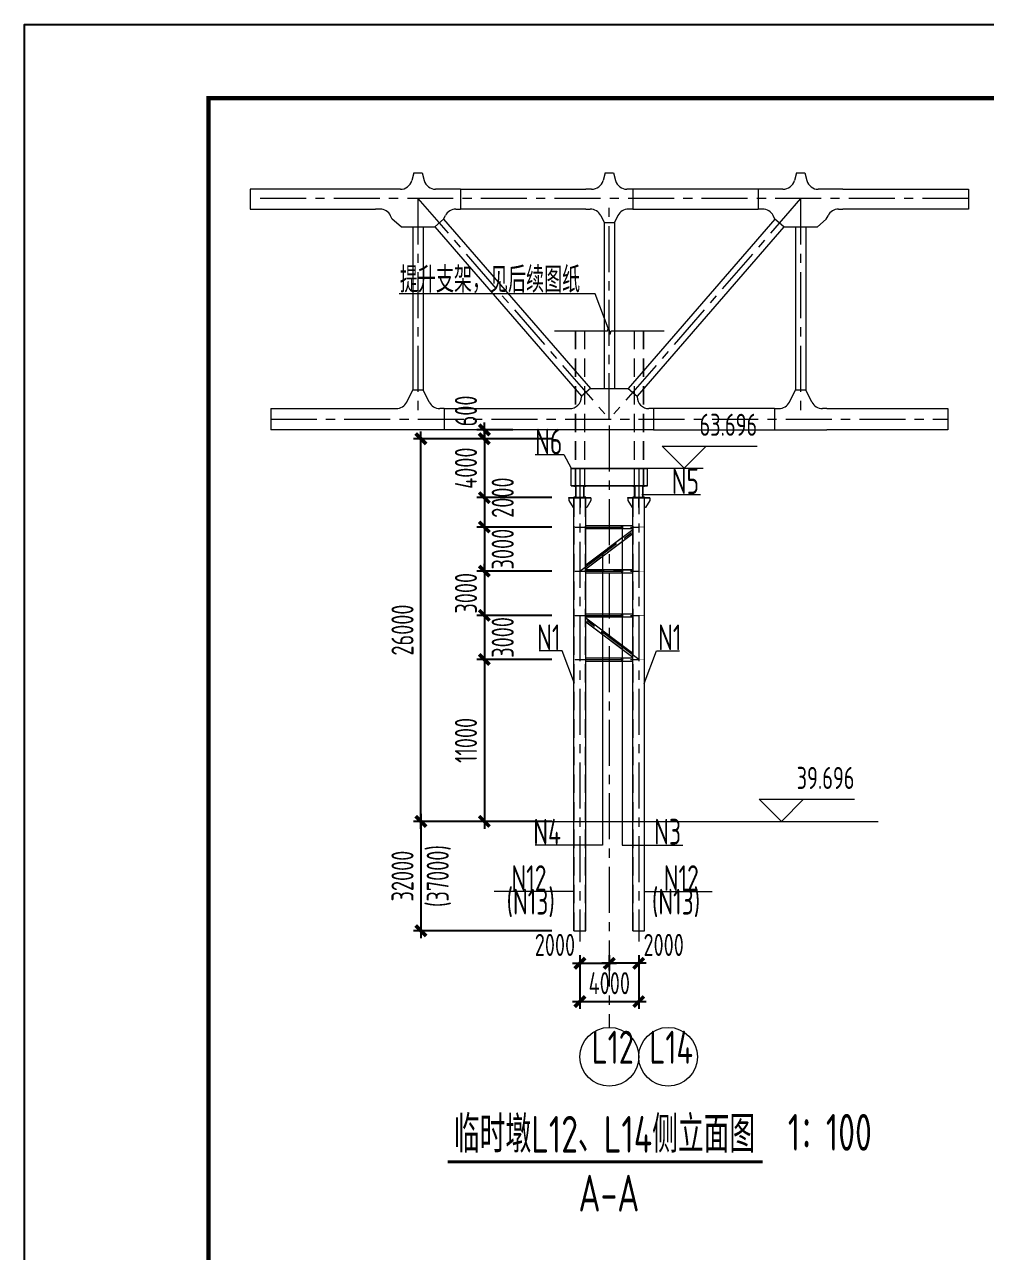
# Model space of a CAD drawing. Extents: x -2876908 to 633791, y -1383861 to 872234.
# Drawn here: x -1261740 to -1196445, y -1290274 to -1206893 of the extents above; entities that cross this region are included whole.
import ezdxf
from ezdxf.enums import TextEntityAlignment as Align

# ---------------------------------------------------------------- set-up
doc = ezdxf.new("R2010")
doc.units = 0
doc.header["$LTSCALE"] = 5
doc.header["$MEASUREMENT"] = 0
for name, pattern in [('CENTER', [2, 1.25, -0.25, 0.25, -0.25]), ('DASH', [0.35, 0.25, -0.1]), ('DASHED', [0.75, 0.5, -0.25])]:
    doc.linetypes.add(name, pattern=pattern)
doc.layers.get('0').update_dxf_attribs({"linetype": 'CONTINUOUS', "lineweight": 25})
doc.layers.get('DEFPOINTS').update_dxf_attribs({"color": 35, "linetype": 'CONTINUOUS', "lineweight": 13})
for name, color, linetype, lineweight in [('1粗实线', 1, 'CONTINUOUS', 30), ('3中心线', 6, 'CENTER', 18), ('4虚线', 2, 'DASHED', 18), ('5标注', 3, 'CONTINUOUS', 15), ('6文本', 7, 'CONTINUOUS', 15), ('7边界线', 8, 'CONTINUOUS', 15), ('8轮廓线', 4, 'CONTINUOUS', 15), ('DIM', 3, 'CONTINUOUS', 0), ('HFZT', 5, 'CONTINUOUS', 15), ('REIND', 1, 'CONTINUOUS', 0), ('THIN', 7, 'CONTINUOUS', 0)]:
    doc.layers.add(name, color=color, linetype=linetype, lineweight=lineweight)
doc.layers.add('M_Dim', color=3, linetype='CONTINUOUS')
doc.styles.add('TSSD_Dimension', font='tssdeng.shx', dxfattribs={"width": 0.7, "bigfont": 'hztxt.shx'})
doc.styles.add('TSSD_NORM', font='tssdeng.shx', dxfattribs={"width": 0.7, "bigfont": 'hztxt.shx'})
doc.dimstyles.new('TSSD_100_100', dxfattribs={"dimtxt": 300, "dimasz": 100, "dimexe": 100, "dimexo": 250, "dimgap": 100, "dimtad": 1, "dimdec": 0, "dimzin": 0, "dimdsep": 46, "dimtxsty": 'TSSD_Dimension', "dimblk": 'ARCHTICK', "dimblk1": 'ARCHTICK', "dimblk2": 'ARCHTICK', "dimcen": 0, "dimdle": 100, "dimclrt": 7, "dimadec": 0, "dimazin": 0, "dimtfac": 1, "dimtdec": 0, "dimtix": 1, "dimtmove": 2, "dimatfit": 3, "dimfxl": 1, "dimtolj": 1, "dimtzin": 0, "dimarcsym": 0})

# ---------------------------------------------------------------- blocks, each defined once
blk = doc.blocks.new('LD')
at = {"layer": '3中心线', "ltscale": 500}
for p, q in [((-1150479, 4371), (-1199282, 4371)), ((-1187880, 4371), (-1174880, -10629)), ((-1187880, 4371), (-1187880, -10629)), ((-1174880, -10629), (-1174880, 4371)), ((-1161880, 4371), (-1174880, -10629)), ((-1161880, 4371), (-1161880, -10629)), ((-1197887, -10629), (-1151874, -10629))]:
    blk.add_line(p, q, dxfattribs=at)
at = {"layer": '8轮廓线'}
for p, q in [((-1188165, 6114), (-1188307, 5589)), ((-1188165, 6114), (-1187596, 6114)), ((-1187596, 6114), (-1187455, 5593)), ((-1175165, 6118), (-1175307, 5593)), ((-1175165, 6118), (-1174596, 6118)), ((-1174596, 6118), (-1174454, 5593)), ((-1162165, 6114), (-1162306, 5593)), ((-1162165, 6114), (-1161596, 6114)), ((-1161596, 6114), (-1161454, 5589)), ((-1189079, 4999), (-1199282, 4999)), ((-1199282, 4999), (-1199282, 3649)), ((-1185001, 5003), (-1186682, 5003)), ((-1185001, 5003), (-1176479, 5003)), ((-1185001, 5003), (-1185001, 3653)), ((-1176079, 5003), (-1176479, 5003)), ((-1173282, 5003), (-1173681, 5003)), ((-1164760, 5003), (-1173282, 5003)), ((-1173282, 5003), (-1173282, 3653)), ((-1163078, 5003), (-1164760, 5003)), ((-1164760, 5003), (-1164760, 3653)), ((-1159003, 4999), (-1160681, 4999)), ((-1159003, 4999), (-1150479, 4999)), ((-1150479, 4999), (-1150479, 3649)), ((-1199282, 3649), (-1190758, 3649)), ((-1190458, 3649), (-1190758, 3649)), ((-1185301, 3653), (-1185001, 3653)), ((-1176479, 3653), (-1185001, 3653)), ((-1176479, 3653), (-1176179, 3653)), ((-1173282, 3653), (-1173582, 3653)), ((-1173282, 3653), (-1164760, 3653)), ((-1164460, 3653), (-1164760, 3653)), ((-1159303, 3649), (-1159003, 3649)), ((-1150479, 3649), (-1159003, 3649)), ((-1189624, 2970), (-1189742, 3206)), ((-1189019, 2446), (-1189624, 2970)), ((-1186741, 2446), (-1186137, 2970)), ((-1186137, 2970), (-1186016, 3210)), ((-1186137, 2970), (-1176169, -8531)), ((-1175463, 3210), (-1175230, 2744)), ((-1175230, 2744), (-1175230, -8531)), ((-1175230, 2744), (-1174530, 2744)), ((-1174297, 3210), (-1174530, 2744)), ((-1174530, 2744), (-1174530, -8531)), ((-1163624, 2970), (-1173591, -8531)), ((-1163624, 2970), (-1163744, 3210)), ((-1163019, 2446), (-1163624, 2970)), ((-1160741, 2446), (-1160137, 2970)), ((-1160137, 2970), (-1160018, 3206)), ((-1189019, 2446), (-1186741, 2446)), ((-1188230, 2446), (-1188230, -8636)), ((-1187530, 2446), (-1187530, -8636)), ((-1186741, 2446), (-1176774, -9055)), ((-1163019, 2446), (-1172987, -9055)), ((-1163019, 2446), (-1160741, 2446)), ((-1162230, 2446), (-1162230, -8636)), ((-1161530, 2446), (-1161530, -8636)), ((-1188644, -9463), (-1188230, -8636)), ((-1188230, -8636), (-1187530, -8636)), ((-1187117, -9463), (-1187530, -8636)), ((-1176169, -8531), (-1176774, -9055)), ((-1176774, -9055), (-1176774, -9105)), ((-1176169, -8531), (-1173591, -8531)), ((-1173591, -8531), (-1172987, -9055)), ((-1172987, -9055), (-1172987, -9105)), ((-1162644, -9463), (-1162230, -8636)), ((-1162230, -8636), (-1161530, -8636)), ((-1161117, -9463), (-1161530, -8636)), ((-1197887, -9905), (-1197887, -11353)), ((-1197887, -9905), (-1189659, -9905)), ((-1189659, -9905), (-1189359, -9905)), ((-1186101, -9905), (-1186401, -9905)), ((-1186101, -9905), (-1186101, -11353)), ((-1186101, -9905), (-1177874, -9905)), ((-1177874, -9905), (-1177574, -9905)), ((-1171887, -9905), (-1172187, -9905)), ((-1171887, -9905), (-1171887, -11353)), ((-1163659, -9905), (-1171887, -9905)), ((-1163659, -9905), (-1163359, -9905)), ((-1163659, -9905), (-1163659, -11353)), ((-1160101, -9905), (-1160401, -9905)), ((-1160101, -9905), (-1151874, -9905)), ((-1151874, -9905), (-1151874, -11353)), ((-1186101, -11353), (-1197887, -11353)), ((-1171887, -11353), (-1186101, -11353)), ((-1171887, -11353), (-1160101, -11353)), ((-1151874, -11353), (-1160101, -11353))]:
    blk.add_line(p, q, dxfattribs=at)
for centre, start, end in [((-1189079, 5799), 270, 344.82495), ((-1186682, 5803), 195.17505, 270), ((-1176079, 5803), 270, 344.82495), ((-1173681, 5803), 195.17505, 270), ((-1163078, 5803), 270, 344.82495), ((-1160681, 5799), 195.17505, 270), ((-1190458, 2849), 26.56505, 90), ((-1185301, 2853), 90, 153.43495), ((-1176179, 2853), 26.56505, 90), ((-1173582, 2853), 90, 153.43495), ((-1164460, 2853), 26.56505, 90), ((-1159303, 2849), 90, 153.43495), ((-1177574, -9105), 269.99825, 0), ((-1172187, -9105), 180, 270.00175), ((-1189359, -9105), 270, 333.43495), ((-1186401, -9105), 206.56505, 270), ((-1163359, -9105), 270, 333.43495), ((-1160401, -9105), 206.56505, 270)]:
    blk.add_arc(centre, 800, start, end, dxfattribs=at)
blk = doc.blocks.new('_ArchTick')
at = {"color": 0, "linetype": 'ByBlock', "const_width": 0.5}
blk.add_lwpolyline([(-0.71, -0.71), (0.71, 0.71)], dxfattribs=at)
blk = doc.blocks.new('*D2216')
at = {"layer": 'DEFPOINTS', "color": 0, "transparency": 16777216}
for p in [(-1224670, -1261044), (-1234807, -1268483), (-1224670, -1268483)]:
    blk.add_point(p, dxfattribs=at)
at = {"layer": 'DIM', "color": 0, "lineweight": -2, "transparency": 16777216}
for p, q in [((-1234807, -1260544), (-1234807, -1268983)), ((-1225920, -1261044), (-1235307, -1261044)), ((-1225920, -1268483), (-1235307, -1268483))]:
    blk.add_line(p, q, dxfattribs=at)
at = {"layer": 'DIM', "color": 0, "lineweight": -2, "transparency": 16777216, "xscale": 500, "yscale": 500, "zscale": 500}
for p, rotation in [((-1234807, -1261044), 90), ((-1234807, -1268483), 270)]:
    blk.add_blockref('_ArchTick', p, dxfattribs=dict(at, rotation=rotation))
at = {"layer": 'DIM', "color": 7, "transparency": 16777216, "insert": (-1236057, -1264763), "char_height": 1500, "attachment_point": 5, "rotation": 90, "style": 'TSSD_Dimension'}
blk.add_mtext('\\A1;32000', dxfattribs=at)
blk = doc.blocks.new('*D2217')
at = {"layer": 'DEFPOINTS', "color": 0, "transparency": 16777216}
for p in [(-1224670, -1235043), (-1230496, -1239043), (-1224670, -1239043)]:
    blk.add_point(p, dxfattribs=at)
at = {"layer": 'DIM', "color": 0, "lineweight": -2, "transparency": 16777216}
for p, q in [((-1230496, -1234543), (-1230496, -1239543)), ((-1225920, -1235043), (-1230996, -1235043)), ((-1225920, -1239043), (-1230996, -1239043))]:
    blk.add_line(p, q, dxfattribs=at)
at = {"layer": 'DIM', "color": 0, "lineweight": -2, "transparency": 16777216, "xscale": 500, "yscale": 500, "zscale": 500}
for p, rotation in [((-1230496, -1235043), 90), ((-1230496, -1239043), 270)]:
    blk.add_blockref('_ArchTick', p, dxfattribs=dict(at, rotation=rotation))
at = {"layer": 'DIM', "color": 7, "transparency": 16777216, "insert": (-1231746, -1237043), "char_height": 1500, "attachment_point": 5, "rotation": 90, "style": 'TSSD_Dimension'}
blk.add_mtext('\\A1;4000', dxfattribs=at)
blk = doc.blocks.new('*D2218')
at = {"layer": 'DEFPOINTS', "color": 0, "transparency": 16777216}
for p in [(-1224670, -1241043), (-1230496, -1244043), (-1224670, -1244043)]:
    blk.add_point(p, dxfattribs=at)
at = {"layer": 'DIM', "color": 0, "lineweight": -2, "transparency": 16777216}
for p, q in [((-1230496, -1240543), (-1230496, -1244543)), ((-1225920, -1241043), (-1230996, -1241043)), ((-1225920, -1244043), (-1230996, -1244043))]:
    blk.add_line(p, q, dxfattribs=at)
at = {"layer": 'DIM', "color": 0, "lineweight": -2, "transparency": 16777216, "xscale": 500, "yscale": 500, "zscale": 500}
for p, rotation in [((-1230496, -1241043), 90), ((-1230496, -1244043), 270)]:
    blk.add_blockref('_ArchTick', p, dxfattribs=dict(at, rotation=rotation))
at = {"layer": 'DIM', "color": 7, "transparency": 16777216, "insert": (-1229246, -1242543), "char_height": 1500, "attachment_point": 5, "rotation": 90, "style": 'TSSD_Dimension'}
blk.add_mtext('\\A1;3000', dxfattribs=at)
blk = doc.blocks.new('*D2219')
at = {"layer": 'DEFPOINTS', "color": 0, "transparency": 16777216}
for p in [(-1224670, -1244043), (-1230496, -1247043), (-1224670, -1247043)]:
    blk.add_point(p, dxfattribs=at)
at = {"layer": 'DIM', "color": 0, "lineweight": -2, "transparency": 16777216}
for p, q in [((-1225920, -1244043), (-1230996, -1244043)), ((-1230496, -1244043), (-1230496, -1243543)), ((-1230496, -1244043), (-1230496, -1247043)), ((-1225920, -1247043), (-1230996, -1247043)), ((-1230496, -1247043), (-1230496, -1247543))]:
    blk.add_line(p, q, dxfattribs=at)
at = {"layer": 'DIM', "color": 0, "lineweight": -2, "transparency": 16777216, "xscale": 500, "yscale": 500, "zscale": 500}
for p, rotation in [((-1230496, -1244043), 270), ((-1230496, -1247043), 90)]:
    blk.add_blockref('_ArchTick', p, dxfattribs=dict(at, rotation=rotation))
at = {"layer": 'DIM', "color": 7, "transparency": 16777216, "insert": (-1231746, -1245543), "char_height": 1500, "attachment_point": 5, "rotation": 90, "style": 'TSSD_Dimension'}
blk.add_mtext('\\A1;3000', dxfattribs=at)
blk = doc.blocks.new('*D2220')
at = {"layer": 'DEFPOINTS', "color": 0, "transparency": 16777216}
for p in [(-1224670, -1247043), (-1230496, -1250043), (-1224670, -1250043)]:
    blk.add_point(p, dxfattribs=at)
at = {"layer": 'DIM', "color": 0, "lineweight": -2, "transparency": 16777216}
for p, q in [((-1230496, -1246543), (-1230496, -1250543)), ((-1225920, -1247043), (-1230996, -1247043)), ((-1225920, -1250043), (-1230996, -1250043))]:
    blk.add_line(p, q, dxfattribs=at)
at = {"layer": 'DIM', "color": 0, "lineweight": -2, "transparency": 16777216, "xscale": 500, "yscale": 500, "zscale": 500}
for p, rotation in [((-1230496, -1247043), 90), ((-1230496, -1250043), 270)]:
    blk.add_blockref('_ArchTick', p, dxfattribs=dict(at, rotation=rotation))
at = {"layer": 'DIM', "color": 7, "transparency": 16777216, "insert": (-1229246, -1248543), "char_height": 1500, "attachment_point": 5, "rotation": 90, "style": 'TSSD_Dimension'}
blk.add_mtext('\\A1;3000', dxfattribs=at)
blk = doc.blocks.new('*D2221')
at = {"layer": 'DEFPOINTS', "color": 0, "transparency": 16777216}
for p in [(-1224670, -1250043), (-1230496, -1261043), (-1224670, -1261043)]:
    blk.add_point(p, dxfattribs=at)
at = {"layer": 'DIM', "color": 0, "lineweight": -2, "transparency": 16777216}
for p, q in [((-1230496, -1249543), (-1230496, -1261543)), ((-1225920, -1250043), (-1230996, -1250043)), ((-1225920, -1261043), (-1230996, -1261043))]:
    blk.add_line(p, q, dxfattribs=at)
at = {"layer": 'DIM', "color": 0, "lineweight": -2, "transparency": 16777216, "xscale": 500, "yscale": 500, "zscale": 500}
for p, rotation in [((-1230496, -1250043), 90), ((-1230496, -1261043), 270)]:
    blk.add_blockref('_ArchTick', p, dxfattribs=dict(at, rotation=rotation))
at = {"layer": 'DIM', "color": 7, "transparency": 16777216, "insert": (-1231746, -1255543), "char_height": 1500, "attachment_point": 5, "rotation": 90, "style": 'TSSD_Dimension'}
blk.add_mtext('\\A1;11000', dxfattribs=at)
blk = doc.blocks.new('*D2222')
at = {"layer": 'DEFPOINTS', "color": 0, "transparency": 16777216}
for p in [(-1230496, -1234443), (-1227303, -1234443), (-1227303, -1235043)]:
    blk.add_point(p, dxfattribs=at)
at = {"layer": 'DIM', "color": 0, "lineweight": -2, "transparency": 16777216}
for p, q in [((-1230496, -1234443), (-1230496, -1233943)), ((-1228553, -1234443), (-1230996, -1234443)), ((-1230496, -1235043), (-1230496, -1234443)), ((-1228553, -1235043), (-1230996, -1235043)), ((-1230496, -1235043), (-1230496, -1235543))]:
    blk.add_line(p, q, dxfattribs=at)
at = {"layer": 'DIM', "color": 0, "lineweight": -2, "transparency": 16777216, "xscale": 500, "yscale": 500, "zscale": 500}
for p, rotation in [((-1230496, -1234443), 270), ((-1230496, -1235043), 90)]:
    blk.add_blockref('_ArchTick', p, dxfattribs=dict(at, rotation=rotation))
at = {"layer": 'DIM', "color": 7, "transparency": 16777216, "insert": (-1231746, -1233153), "char_height": 1500, "attachment_point": 5, "rotation": 90, "style": 'TSSD_Dimension'}
blk.add_mtext('\\A1;600', dxfattribs=at)
blk = doc.blocks.new('*D2223')
at = {"layer": 'DEFPOINTS', "color": 0, "transparency": 16777216}
for p in [(-1234807, -1235043), (-1227303, -1235043), (-1227303, -1261043)]:
    blk.add_point(p, dxfattribs=at)
at = {"layer": 'DIM', "color": 0, "lineweight": -2, "transparency": 16777216}
for p, q in [((-1234807, -1261543), (-1234807, -1234543)), ((-1228553, -1235043), (-1235307, -1235043)), ((-1228553, -1261043), (-1235307, -1261043))]:
    blk.add_line(p, q, dxfattribs=at)
at = {"layer": 'DIM', "color": 0, "lineweight": -2, "transparency": 16777216, "xscale": 500, "yscale": 500, "zscale": 500}
for p, rotation in [((-1234807, -1235043), 90), ((-1234807, -1261043), 270)]:
    blk.add_blockref('_ArchTick', p, dxfattribs=dict(at, rotation=rotation))
at = {"layer": 'DIM', "color": 7, "transparency": 16777216, "insert": (-1236057, -1248043), "char_height": 1500, "attachment_point": 5, "rotation": 90, "style": 'TSSD_Dimension'}
blk.add_mtext('\\A1;26000', dxfattribs=at)
blk = doc.blocks.new('*D2224')
at = {"layer": 'DEFPOINTS', "color": 0, "transparency": 16777216}
for p in [(-1224005, -1268883), (-1222005, -1268883), (-1222005, -1270691)]:
    blk.add_point(p, dxfattribs=at)
at = {"layer": 'DIM', "color": 0, "lineweight": -2, "transparency": 16777216}
for p, q in [((-1224505, -1270691), (-1221505, -1270691)), ((-1224005, -1270133), (-1224005, -1271191)), ((-1222005, -1270133), (-1222005, -1271191))]:
    blk.add_line(p, q, dxfattribs=at)
at = {"layer": 'DIM', "color": 0, "lineweight": -2, "transparency": 16777216, "xscale": 500, "yscale": 500, "zscale": 500, "rotation": 180}
blk.add_blockref('_ArchTick', (-1224005, -1270691), dxfattribs=at)
at = {"layer": 'DIM', "color": 0, "lineweight": -2, "transparency": 16777216, "xscale": 500, "yscale": 500, "zscale": 500}
blk.add_blockref('_ArchTick', (-1222005, -1270691), dxfattribs=at)
at = {"layer": 'DIM', "color": 7, "transparency": 16777216, "insert": (-1225699, -1269441), "char_height": 1500, "attachment_point": 5, "style": 'TSSD_Dimension'}
blk.add_mtext('\\A1;2000', dxfattribs=at)
blk = doc.blocks.new('*D2225')
at = {"layer": 'DEFPOINTS', "color": 0, "transparency": 16777216}
for p in [(-1222005, -1268883), (-1220005, -1268883), (-1222005, -1270691)]:
    blk.add_point(p, dxfattribs=at)
at = {"layer": 'DIM', "color": 0, "lineweight": -2, "transparency": 16777216}
for p, q in [((-1219505, -1270691), (-1222505, -1270691)), ((-1222005, -1270133), (-1222005, -1271191)), ((-1220005, -1270133), (-1220005, -1271191))]:
    blk.add_line(p, q, dxfattribs=at)
at = {"layer": 'DIM', "color": 0, "lineweight": -2, "transparency": 16777216, "xscale": 500, "yscale": 500, "zscale": 500, "rotation": 180}
blk.add_blockref('_ArchTick', (-1222005, -1270691), dxfattribs=at)
at = {"layer": 'DIM', "color": 0, "lineweight": -2, "transparency": 16777216, "xscale": 500, "yscale": 500, "zscale": 500}
blk.add_blockref('_ArchTick', (-1220005, -1270691), dxfattribs=at)
at = {"layer": 'DIM', "color": 7, "transparency": 16777216, "insert": (-1218311, -1269441), "char_height": 1500, "attachment_point": 5, "style": 'TSSD_Dimension'}
blk.add_mtext('\\A1;2000', dxfattribs=at)
blk = doc.blocks.new('*D2226')
at = {"layer": 'DEFPOINTS', "color": 0, "transparency": 16777216}
for p in [(-1224005, -1268883), (-1220005, -1268883), (-1220005, -1273292)]:
    blk.add_point(p, dxfattribs=at)
at = {"layer": 'DIM', "color": 0, "lineweight": -2, "transparency": 16777216}
for p, q in [((-1224005, -1270133), (-1224005, -1273792)), ((-1220005, -1270133), (-1220005, -1273792)), ((-1224505, -1273292), (-1219505, -1273292))]:
    blk.add_line(p, q, dxfattribs=at)
at = {"layer": 'DIM', "color": 0, "lineweight": -2, "transparency": 16777216, "xscale": 500, "yscale": 500, "zscale": 500, "rotation": 180}
blk.add_blockref('_ArchTick', (-1224005, -1273292), dxfattribs=at)
at = {"layer": 'DIM', "color": 0, "lineweight": -2, "transparency": 16777216, "xscale": 500, "yscale": 500, "zscale": 500}
blk.add_blockref('_ArchTick', (-1220005, -1273292), dxfattribs=at)
at = {"layer": 'DIM', "color": 7, "transparency": 16777216, "insert": (-1222005, -1272042), "char_height": 1500, "attachment_point": 5, "style": 'TSSD_Dimension'}
blk.add_mtext('\\A1;4000', dxfattribs=at)
blk = doc.blocks.new('施工设计图框')
at = {"color": 7, "linetype": 'Continuous'}
blk.add_lwpolyline([(-395.5, -13.5), (-395.5, 283.5), (24.5, 283.5), (24.5, -13.5), (-395.5, -13.5)], dxfattribs=at)
at = {"layer": '1粗实线', "color": 7, "linetype": 'Continuous', "const_width": 0.6}
blk.add_lwpolyline([(-370.5, -3.5), (-370.5, 273.5), (14.5, 273.5), (14.5, -3.5), (-370.5, -3.5)], dxfattribs=at)
at = {"layer": 'HFZT', "color": 2, "style": 'TSSD_NORM', "width": 0.7}
for tag, height, p in [('比例尺', 2.5, (7.25, 17.5)), ('图号', 2.5, (-20.49, 3.5)), ('日期', 2.5, (7.25, 3.5)), ('图名', 4, (-76.24, 0.75))]:
    blk.add_attdef(tag, text='', height=height, dxfattribs=at).set_placement(p, align=Align.MIDDLE)
blk = doc.blocks.new('*D2248')
at = {"layer": 'DEFPOINTS', "color": 0, "transparency": 16777216}
for p in [(-1224670, -1239043), (-1230496, -1241043), (-1224670, -1241043)]:
    blk.add_point(p, dxfattribs=at)
at = {"layer": 'DIM', "color": 0, "lineweight": -2, "transparency": 16777216}
for p, q in [((-1225920, -1239043), (-1230996, -1239043)), ((-1230496, -1238543), (-1230496, -1241543)), ((-1225920, -1241043), (-1230996, -1241043))]:
    blk.add_line(p, q, dxfattribs=at)
at = {"layer": 'DIM', "color": 0, "lineweight": -2, "transparency": 16777216, "xscale": 500, "yscale": 500, "zscale": 500}
for p, rotation in [((-1230496, -1239043), 90), ((-1230496, -1241043), 270)]:
    blk.add_blockref('_ArchTick', p, dxfattribs=dict(at, rotation=rotation))
at = {"layer": 'DIM', "color": 7, "transparency": 16777216, "insert": (-1229246, -1239043), "char_height": 1500, "attachment_point": 5, "rotation": 90, "style": 'TSSD_Dimension'}
blk.add_mtext('\\A1;2000', dxfattribs=at)

msp = doc.modelspace()

# ---------------------------------------------------------------- linework, layer by layer
at = {"layer": '3中心线', "ltscale": 500}
for p, q in [((-1222004.978, -1234139.084), (-1222004.978, -1275046.183)), ((-1224004.978, -1237043.084), (-1224004.978, -1269212.064)), ((-1220004.978, -1237043.084), (-1220004.978, -1269212.064)), ((-1224319.978, -1241043.084), (-1219689.978, -1241043.084)), ((-1224004.978, -1244043.084), (-1220004.978, -1241043.084)), ((-1224319.978, -1244043.084), (-1219689.978, -1244043.084)), ((-1224319.978, -1247043.084), (-1219689.978, -1247043.084)), ((-1220004.978, -1250043.084), (-1224004.978, -1247043.084)), ((-1224319.978, -1250043.084), (-1219689.978, -1250043.084))]:
    msp.add_line(p, q, dxfattribs=at)
at = {"layer": '4虚线', "ltscale": 500}
for p, q in [((-1224319.978, -1227714.937), (-1224319.978, -1238243.084)), ((-1224309.978, -1227714.937), (-1224309.978, -1238243.084)), ((-1223699.978, -1227714.937), (-1223699.978, -1238243.084)), ((-1223689.978, -1227714.937), (-1223689.978, -1238243.084)), ((-1220319.978, -1227714.937), (-1220319.978, -1238213.084)), ((-1220309.978, -1227714.937), (-1220309.978, -1238213.084)), ((-1219699.978, -1227714.937), (-1219699.978, -1238213.084)), ((-1219689.978, -1227714.937), (-1219689.978, -1238213.084)), ((-1224392.978, -1268483.422), (-1224392.978, -1239073.084)), ((-1223616.978, -1268483.422), (-1223616.978, -1239073.084)), ((-1220392.978, -1268483.422), (-1220392.978, -1239073.084)), ((-1219616.978, -1268483.422), (-1219616.978, -1239073.084)), ((-1223604.978, -1240939.584), (-1220404.978, -1240939.584)), ((-1223604.978, -1241146.584), (-1220404.978, -1241146.584)), ((-1223604.978, -1243613.709), (-1220404.978, -1241213.709)), ((-1223604.978, -1243872.459), (-1220404.978, -1241472.459)), ((-1223604.978, -1243939.584), (-1220404.978, -1243939.584)), ((-1223604.978, -1244146.584), (-1220404.978, -1244146.584)), ((-1223604.978, -1246939.584), (-1220404.978, -1246939.584)), ((-1223604.978, -1247146.584), (-1220404.978, -1247146.584)), ((-1223604.978, -1247213.709), (-1220404.978, -1249613.709)), ((-1223604.978, -1247472.459), (-1220404.978, -1249872.459)), ((-1223604.978, -1249939.584), (-1220404.978, -1249939.584)), ((-1223604.978, -1250146.584), (-1220404.978, -1250146.584))]:
    msp.add_line(p, q, dxfattribs=at)
at = {"layer": '5标注'}
for p, q in [((-1222960.297, -1225197.89), (-1236289.548, -1225197.89)), ((-1222004.978, -1227714.937), (-1222960.297, -1225197.89)), ((-1227046.309, -1236113.698), (-1225102.266, -1236113.698)), ((-1225102.266, -1236113.698), (-1224604.978, -1237043.084)), ((-1219804.978, -1238830.961), (-1215802.547, -1238830.961)), ((-1219644.978, -1251678.339), (-1218797.883, -1249446.704)), ((-1218797.883, -1249446.704), (-1217229.806, -1249446.704)), ((-1224404.978, -1265811.515), (-1229832.158, -1265811.515)), ((-1219604.978, -1265811.515), (-1215010.47, -1265811.515))]:
    msp.add_line(p, q, dxfattribs=at)
at = {"layer": '5标注', "linetype": 'DASH', "ltscale": 100, "const_width": 30, "flags": 128}
for points in [[(-1224404.978, -1241043.084), (-1223604.978, -1241043.084)], [(-1220404.978, -1241043.084), (-1219604.978, -1241043.084)], [(-1224404.978, -1244043.084), (-1223604.978, -1244043.084)], [(-1220404.978, -1244043.084), (-1219604.978, -1244043.084)], [(-1224404.978, -1247043.084), (-1223604.978, -1247043.084)], [(-1220404.978, -1247043.084), (-1219604.978, -1247043.084)], [(-1224404.978, -1250043.084), (-1223604.978, -1250043.084)], [(-1220404.978, -1250043.084), (-1219604.978, -1250043.084)]]:
    msp.add_lwpolyline(points, dxfattribs=at)
at = {"layer": '5标注'}
for points in [[(-1221140.226, -1241043.084), (-1221140.226, -1262657.09), (-1216997.465, -1262657.09)], [(-1222476.182, -1242896.487), (-1222476.182, -1262657.09), (-1227042.284, -1262657.09)], [(-1224364.978, -1251678.339), (-1225212.073, -1249446.704), (-1226780.15, -1249446.704)]]:
    msp.add_lwpolyline(points, dxfattribs=at)
for centre in [(-1222004.978, -1277046.183), (-1218004.978, -1277046.183)]:
    msp.add_circle(centre, 2000, dxfattribs=at)
at = {"layer": '7边界线'}
msp.add_line((-1233358.772, -1261043.084), (-1203739.269, -1261043.084), dxfattribs=at)
at = {"layer": '8轮廓线'}
for p, q in [((-1224604.978, -1238243.084), (-1224604.978, -1237043.084)), ((-1224604.978, -1237043.084), (-1219404.978, -1237043.084)), ((-1224604.978, -1237073.084), (-1219404.978, -1237073.084)), ((-1219404.978, -1238243.084), (-1219404.978, -1237043.084)), ((-1224604.978, -1238213.084), (-1219404.978, -1238213.084)), ((-1224754.978, -1239073.084), (-1224754.978, -1239043.084)), ((-1224754.978, -1239043.084), (-1223254.978, -1239043.084)), ((-1224604.978, -1238243.084), (-1219404.978, -1238243.084)), ((-1223254.978, -1239073.084), (-1223254.978, -1239043.084)), ((-1220754.978, -1239073.084), (-1220754.978, -1239043.084)), ((-1220754.978, -1239043.084), (-1219254.978, -1239043.084)), ((-1219254.978, -1239073.084), (-1219254.978, -1239043.084)), ((-1223254.978, -1239073.084), (-1224754.978, -1239073.084)), ((-1224754.978, -1239073.084), (-1224754.978, -1239243.084)), ((-1224754.978, -1239243.084), (-1224454.978, -1239723.084)), ((-1224454.978, -1239723.084), (-1224404.978, -1239723.084)), ((-1224404.978, -1268483.422), (-1224404.978, -1239073.084)), ((-1224014.978, -1239073.084), (-1224014.978, -1239723.084)), ((-1223994.978, -1239723.084), (-1224014.978, -1239723.084)), ((-1223994.978, -1239073.084), (-1223994.978, -1239723.084)), ((-1223604.978, -1268483.422), (-1223604.978, -1239073.084)), ((-1223539.274, -1239723.084), (-1223604.978, -1239723.084)), ((-1223254.978, -1239243.084), (-1223539.274, -1239723.084)), ((-1223254.978, -1239073.084), (-1223254.978, -1239243.084)), ((-1219254.978, -1239073.084), (-1220754.978, -1239073.084)), ((-1220754.978, -1239073.084), (-1220754.978, -1239243.084)), ((-1220754.978, -1239243.084), (-1220454.978, -1239723.084)), ((-1220454.978, -1239723.084), (-1220404.978, -1239723.084)), ((-1220404.978, -1268483.422), (-1220404.978, -1239073.084)), ((-1220014.978, -1239073.084), (-1220014.978, -1239723.084)), ((-1219994.978, -1239723.084), (-1220014.978, -1239723.084)), ((-1219994.978, -1239073.084), (-1219994.978, -1239723.084)), ((-1219604.978, -1268483.422), (-1219604.978, -1239073.084)), ((-1219539.274, -1239723.084), (-1219604.978, -1239723.084)), ((-1219254.978, -1239243.084), (-1219539.274, -1239723.084)), ((-1219254.978, -1239073.084), (-1219254.978, -1239243.084)), ((-1223604.978, -1240933.584), (-1220404.978, -1240933.584)), ((-1223604.978, -1241152.584), (-1220404.978, -1241152.584)), ((-1223604.978, -1243606.209), (-1220404.978, -1241206.209)), ((-1223604.978, -1243879.959), (-1220404.978, -1241479.959)), ((-1223604.978, -1243933.584), (-1220404.978, -1243933.584)), ((-1223604.978, -1244152.584), (-1220404.978, -1244152.584)), ((-1223604.978, -1246933.584), (-1220404.978, -1246933.584)), ((-1223604.978, -1247152.584), (-1220404.978, -1247152.584)), ((-1223604.978, -1247206.209), (-1220404.978, -1249606.209)), ((-1223604.978, -1247479.959), (-1220404.978, -1249879.959)), ((-1223604.978, -1249933.584), (-1220404.978, -1249933.584)), ((-1223604.978, -1250152.584), (-1220404.978, -1250152.584)), ((-1224404.978, -1268483.422), (-1223604.978, -1268483.422)), ((-1220404.978, -1268483.422), (-1219604.978, -1268483.422))]:
    msp.add_line(p, q, dxfattribs=at)
for points in [[(-1224404.978, -1239043.084), (-1223604.978, -1239043.084), (-1223604.978, -1239019.084), (-1223704.978, -1239019.084), (-1223704.978, -1238267.084), (-1223604.978, -1238267.084), (-1223604.978, -1238243.084), (-1224404.978, -1238243.084), (-1224404.978, -1238267.084), (-1224304.978, -1238267.084), (-1224304.978, -1239019.084), (-1224404.978, -1239019.084)], [(-1224280.978, -1239019.084), (-1223728.978, -1239019.084), (-1223728.978, -1238267.084), (-1224280.978, -1238267.084)], [(-1220404.978, -1239043.084), (-1219604.978, -1239043.084), (-1219604.978, -1239019.084), (-1219704.978, -1239019.084), (-1219704.978, -1238267.084), (-1219604.978, -1238267.084), (-1219604.978, -1238243.084), (-1220404.978, -1238243.084), (-1220404.978, -1238267.084), (-1220304.978, -1238267.084), (-1220304.978, -1239019.084), (-1220404.978, -1239019.084)], [(-1220280.978, -1239019.084), (-1219728.978, -1239019.084), (-1219728.978, -1238267.084), (-1220280.978, -1238267.084)]]:
    msp.add_lwpolyline(points, close=True, dxfattribs=at)
at = {"layer": 'M_Dim'}
msp.add_lwpolyline([(-1232990.587, -1284181.483, 200, 200, 0), (-1211573.449, -1284181.483, 200, 200, 0)], format="xyseb", dxfattribs=at)
at = {"layer": 'REIND', "const_width": 100}
for points in [[(-1221190.226, -1241043.084, 1), (-1221090.226, -1241043.084, 1)], [(-1222526.182, -1242896.487, 1), (-1222426.182, -1242896.487, 1)], [(-1221190.226, -1244043.084, 1), (-1221090.226, -1244043.084, 1)], [(-1221190.226, -1247043.084, 1), (-1221090.226, -1247043.084, 1)], [(-1222526.182, -1248189.681, 1), (-1222426.182, -1248189.681, 1)], [(-1221190.226, -1250043.084, 1), (-1221090.226, -1250043.084, 1)]]:
    msp.add_lwpolyline(points, format="xyb", close=True, dxfattribs=at)
at = {"layer": 'THIN'}
for p, q in [((-1216923.579, -1237043.084), (-1218423.579, -1235543.084)), ((-1218423.579, -1235543.084), (-1215423.579, -1235543.084)), ((-1216923.579, -1237043.084), (-1215423.579, -1235543.084)), ((-1215423.579, -1235543.084), (-1211957.233, -1235543.084)), ((-1219802.944, -1237043.084), (-1215631.504, -1237043.084)), ((-1210312.092, -1261043.084), (-1211812.092, -1259543.084)), ((-1211812.092, -1259543.084), (-1208812.092, -1259543.084)), ((-1210312.092, -1261043.084), (-1208812.092, -1259543.084)), ((-1208812.092, -1259543.084), (-1205345.745, -1259543.084)), ((-1212793.491, -1261043.084), (-1208812.092, -1261043.084))]:
    msp.add_line(p, q, dxfattribs=at)
at = {"layer": 'THIN', "flags": 128}
msp.add_lwpolyline([(-1225731.611, -1227714.937), (-1222134.978, -1227714.937), (-1222064.978, -1227494.937), (-1221944.978, -1227934.937), (-1221874.978, -1227714.937), (-1218278.345, -1227714.937)], dxfattribs=at)

# ---------------------------------------------------------------- block references
at = {"xscale": 500, "yscale": 500, "zscale": 500}
msp.add_blockref('施工设计图框', (-1063987.504, -1348642.566), dxfattribs=at)
at = {"layer": '5标注'}
msp.add_blockref('LD', (-47124.673, -1223089.68), dxfattribs=at)

# ---------------------------------------------------------------- texts
at = {"layer": '5标注', "color": 7, "char_height": 1750, "style": 'TSSD_NORM'}
for s, insert, attachment_point in [('提升支架，见后续图纸', (-1223985.903, -1225165.39), 9), ('N6', (-1227046.309, -1236113.698), 7), ('N5', (-1217759.053, -1238798.461), 7), ('N1', (-1225319.573, -1249414.204), 9), ('N1', (-1218690.383, -1249414.204), 7), ('N4', (-1225290.149, -1262624.59), 9), ('N3', (-1218953.971, -1262624.59), 7), ('N12', (-1226270.069, -1265779.015), 9), ('N12', (-1218306.483, -1265779.015), 7), ('(N13)', (-1225703.473, -1267554.575), 9), ('(N13)', (-1219111.403, -1267554.575), 7)]:
    msp.add_mtext(s, dxfattribs=dict(at, insert=insert, attachment_point=attachment_point))
at = {"layer": '6文本', "style": 'TSSD_NORM', "width": 0.7}
for s, p in [('临时墩L12、L14侧立面图 ', (-1221793.715, -1282178.277)), ('1：100', (-1207017.578, -1282178.277)), ('A-A', (-1222030.039, -1286314.332))]:
    msp.add_text(s, height=2500, dxfattribs=at).set_placement(p, align=Align.MIDDLE)
at = {"layer": 'DIM', "color": 7, "style": 'TSSD_Dimension', "width": 0.7}
for s, height, p in [('63.696', 1500, (-1211957.233, -1235293.084)), ('39.696', 1500, (-1205345.745, -1259293.084)), ('L12', 2250, (-1220336.595, -1278197.942)), ('L14', 2250, (-1216314.202, -1278197.942))]:
    msp.add_text(s, height=height, dxfattribs=at).set_placement(p, align=Align.BOTTOM_RIGHT)
at = {"layer": 'DIM', "color": 7, "insert": (-1233588.81, -1264763.497), "char_height": 1500, "attachment_point": 5, "rotation": 90, "style": 'TSSD_Dimension'}
msp.add_mtext('\\A1;(37000)', dxfattribs=at)

# ---------------------------------------------------------------- dimensions: what is measured, and where the dimension line sits
at = {"layer": 'DIM'}
for base, p1, p2, angle, picture, middle in [((-1230495.836, -1234443.084), (-1227303.217, -1235043.084), (-1227303.217, -1234443.084), 90, '*D2222', (-1231745.836, -1233152.7)), ((-1230495.836, -1241043.084), (-1224669.978, -1239043.084), (-1224669.978, -1241043.084), 90, '*D2248', (-1229245.836, -1239043.084)), ((-1230495.836, -1244043.084), (-1224669.978, -1241043.084), (-1224669.978, -1244043.084), 90, '*D2218', (-1229245.836, -1242543.084)), ((-1230495.836, -1250043.084), (-1224669.978, -1247043.084), (-1224669.978, -1250043.084), 90, '*D2220', (-1229245.836, -1248543.084)), ((-1222004.978, -1270690.528), (-1220004.978, -1268883.422), (-1222004.978, -1268883.422), 180, '*D2225', (-1218310.747, -1269440.528))]:
    dim = msp.add_linear_dim(base=base, p1=p1, p2=p2, angle=angle, dimstyle='TSSD_100_100', override={"dimtxt": 1500, "dimasz": 500, "dimexe": 500, "dimexo": 1250, "dimgap": 500, "dimdle": 500}, dxfattribs=at)
    dim.commit()
    dim.dimension.update_dxf_attribs({"geometry": picture, "text_midpoint": middle, "dimtype": 160})
for base, p1, p2, picture, middle in [((-1234806.767, -1235043.084), (-1227303.217, -1261042.766), (-1227303.217, -1235043.084), '*D2223', (-1236056.767, -1248042.925)), ((-1230495.836, -1239043.084), (-1224669.978, -1235043.084), (-1224669.978, -1239043.084), '*D2217', (-1231745.836, -1237043.084)), ((-1230495.836, -1247043.084), (-1224669.978, -1244043.084), (-1224669.978, -1247043.084), '*D2219', (-1231745.836, -1245543.084)), ((-1230495.836, -1261043.084), (-1224669.978, -1250043.084), (-1224669.978, -1261043.084), '*D2221', (-1231745.836, -1255543.084))]:
    dim = msp.add_linear_dim(base=base, p1=p1, p2=p2, angle=90, dimstyle='TSSD_100_100', override={"dimtxt": 1500, "dimasz": 500, "dimexe": 500, "dimexo": 1250, "dimgap": 500, "dimdle": 500}, dxfattribs=at)
    dim.commit()
    dim.dimension.update_dxf_attribs({"geometry": picture, "text_midpoint": middle})
dim = msp.add_linear_dim(base=(-1234806.767, -1268483.422), p1=(-1224669.978, -1261043.572), p2=(-1224669.978, -1268483.422), angle=90, text='32000', dimstyle='TSSD_100_100', override={"dimtxt": 1500, "dimasz": 500, "dimexe": 500, "dimexo": 1250, "dimgap": 500, "dimdle": 500}, dxfattribs=at)
dim.commit()
dim.dimension.update_dxf_attribs({"geometry": '*D2216', "text_midpoint": (-1236056.767, -1264763.497)})
dim = msp.add_linear_dim(base=(-1222004.978, -1270690.528), p1=(-1224004.978, -1268883.422), p2=(-1222004.978, -1268883.422), dimstyle='TSSD_100_100', override={"dimtxt": 1500, "dimasz": 500, "dimexe": 500, "dimexo": 1250, "dimgap": 500, "dimdle": 500}, dxfattribs=at)
dim.commit()
dim.dimension.update_dxf_attribs({"geometry": '*D2224', "text_midpoint": (-1225699.209, -1269440.528), "dimtype": 160})
dim = msp.add_linear_dim(base=(-1220004.978, -1273292.45), p1=(-1224004.978, -1268883.422), p2=(-1220004.978, -1268883.422), dimstyle='TSSD_100_100', override={"dimtxt": 1500, "dimasz": 500, "dimexe": 500, "dimexo": 1250, "dimgap": 500, "dimdle": 500}, dxfattribs=at)
dim.commit()
dim.dimension.update_dxf_attribs({"geometry": '*D2226', "text_midpoint": (-1222004.978, -1272042.45)})

doc.saveas('drawing.dxf')
